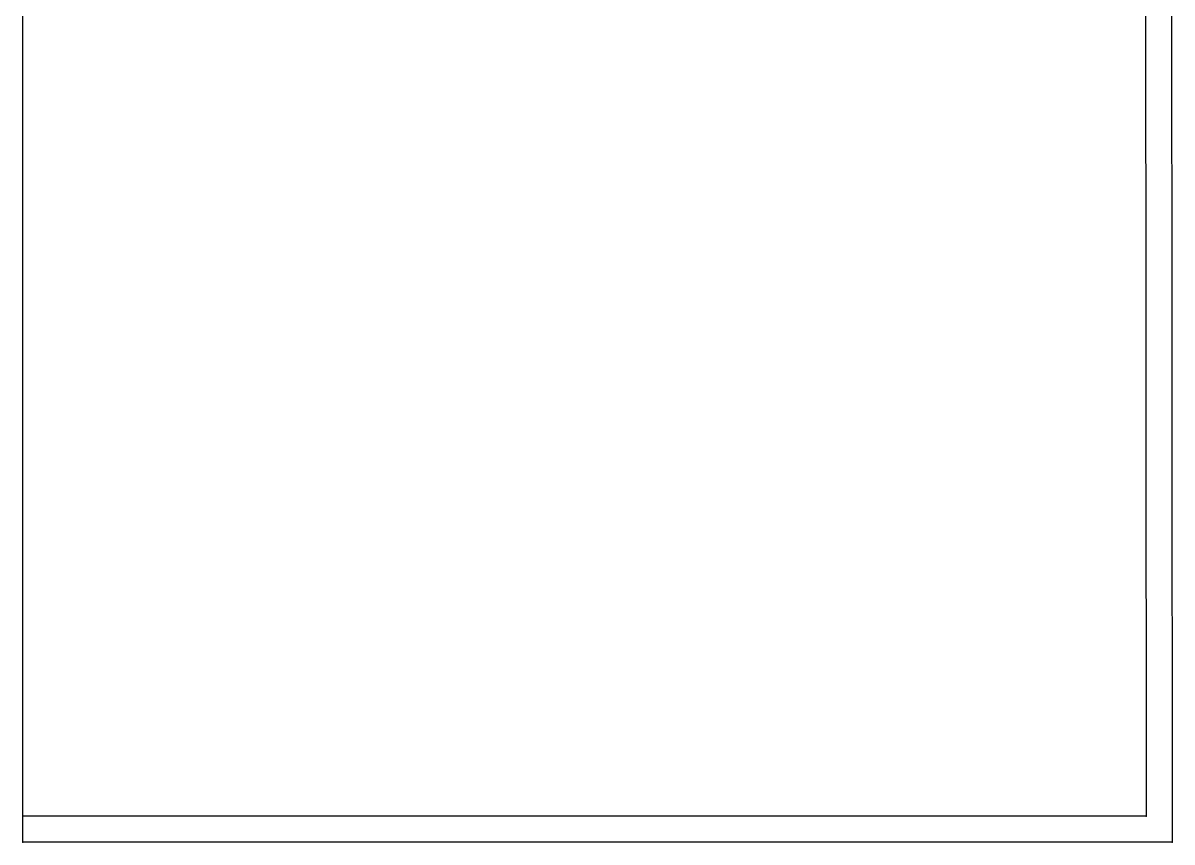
# Model space of a CAD drawing. Extents: x 0 to 1211, y -69 to 1230.
# Drawn here: x 6.3 to 318.6, y 591.5 to 814.1 of the extents above; entities that cross this region are included whole.
import ezdxf

# ---------------------------------------------------------------- set-up
doc = ezdxf.new("R2010")
doc.units = 0
for name, color, linetype in [('1', 7, 'CONTINUOUS'), ('14', 7, 'CONTINUOUS'), ('2', 7, 'CONTINUOUS'), ('84', 7, 'CONTINUOUS'), ('87', 7, 'CONTINUOUS')]:
    doc.layers.add(name, color=color, linetype=linetype)

# ---------------------------------------------------------------- blocks, each defined once
blk = doc.blocks.new('piece_Detail_s500_M')
at = {"layer": '1'}
blk.add_lwpolyline([(6.35, 1214.02), (21.43, 1215.53), (48.67, 1220.3), (69.56, 1227.08), (74.08, 1230.05), (254.49, 1175.88), (250.14, 1121.17), (249.56, 1057.96), (253.22, 1026.73), (257.69, 1007.33), (267.06, 984.36), (280.07, 969.66), (294.12, 962.44), (302.9, 960.81), (318.34, 960.13), (318.61, 591.48), (6.35, 591.48)], close=True, dxfattribs=at)
at = {"layer": '14'}
blk.add_lwpolyline([(6.35, 1207), (22.3, 1208.58), (50.26, 1213.48), (66.65, 1218.23), (75.36, 1222.35), (247.01, 1170.82), (243.15, 1121.54), (242.06, 1089.56), (243.21, 1049.01), (247.72, 1018.38), (254.71, 994.11), (261.06, 980.74), (273.17, 966.35), (280.87, 960.56), (289.23, 956.63), (298.67, 954.31), (311.35, 953.3), (311.61, 598.48), (6.35, 598.48)], close=True, dxfattribs=at)
at = {"layer": '2'}
for p in [(6.35, 598.48), (311.61, 598.48), (6.35, 591.48), (318.61, 591.48)]:
    blk.add_point(p, dxfattribs=at)
at = {"layer": '84'}
blk.add_lwpolyline([(318.34, 960.13), (318.61, 591.48), (6.35, 591.48), (6.35, 1214.02)], dxfattribs=at)
at = {"layer": '87'}
blk.add_lwpolyline([(311.35, 953.3), (311.61, 598.48), (6.35, 598.48), (6.35, 1207)], dxfattribs=at)

msp = doc.modelspace()

# ---------------------------------------------------------------- block references
at = {"layer": '1'}
msp.add_blockref('piece_Detail_s500_M', (0, 0), dxfattribs=at)

doc.saveas('drawing.dxf')
